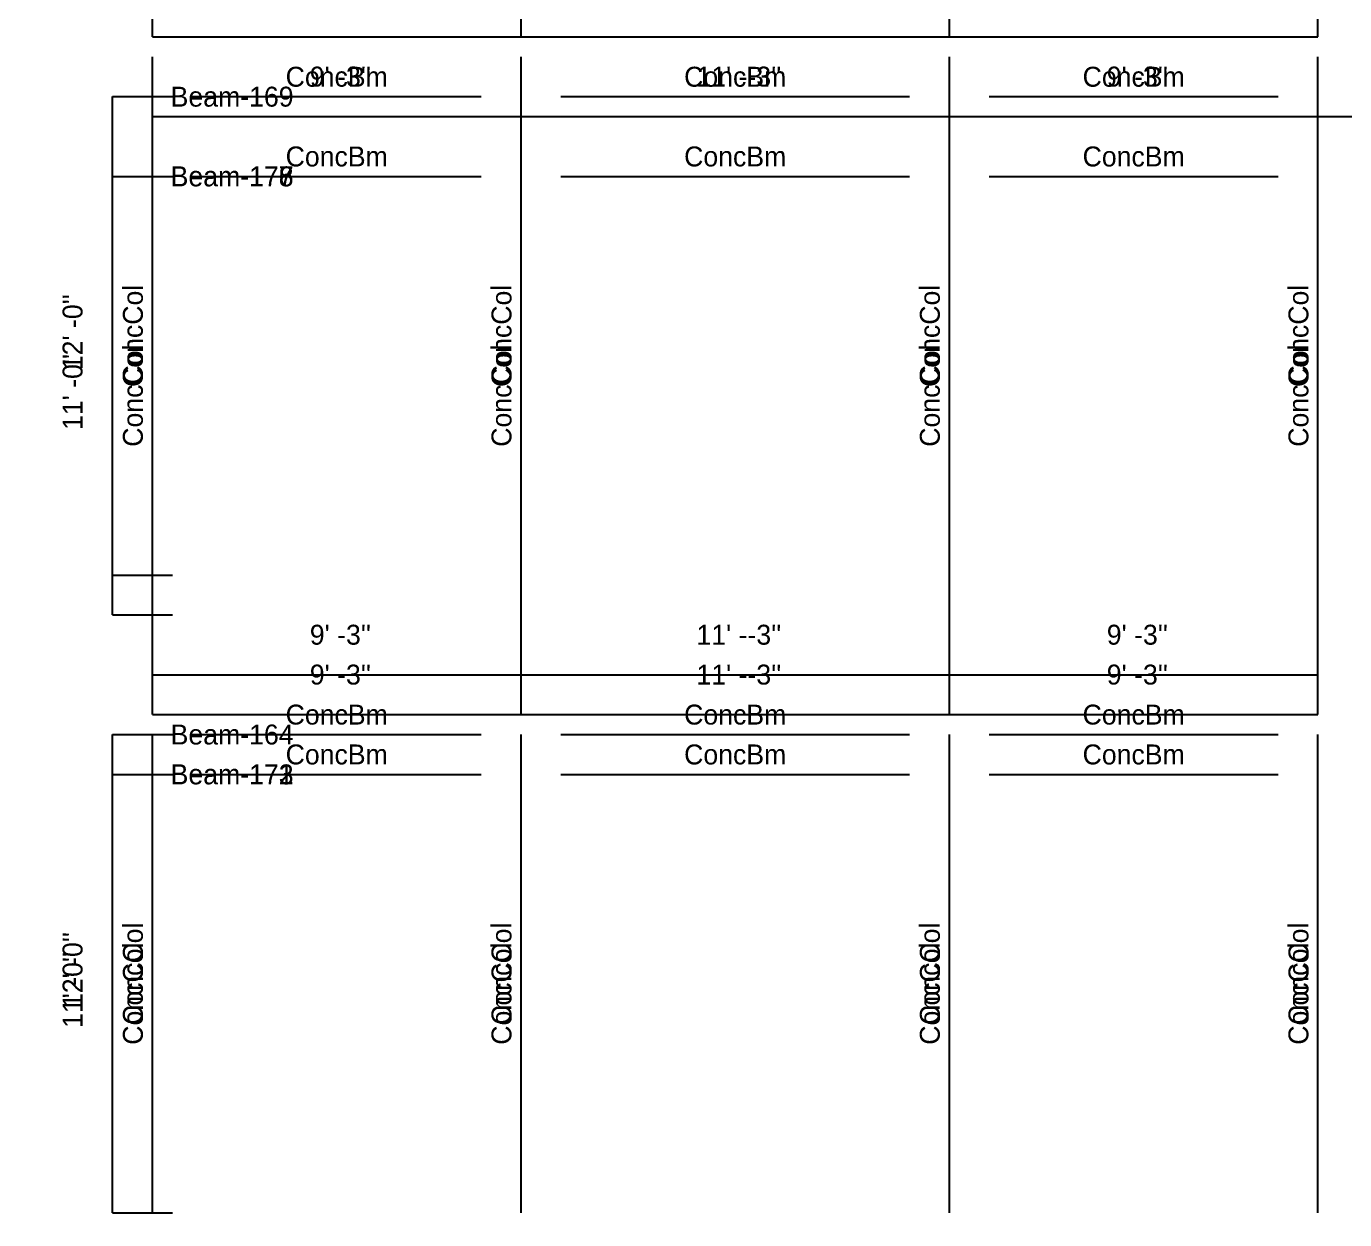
# Model space of a CAD drawing. Extents: x -38 to 2998, y -195 to 11529.
# Drawn here: x -38 to 359, y 5806 to 6165.2 of the extents above; entities that cross this region are included whole.
import ezdxf
from ezdxf.enums import TextEntityAlignment as Align

# ---------------------------------------------------------------- set-up
doc = ezdxf.new("R2010")
doc.units = 0
doc.header["$MEASUREMENT"] = 0
doc.layers.get('0').update_dxf_attribs({"linetype": 'CONTINUOUS'})
for name, color, linetype in [('CENTERLINES', 7, 'CONTINUOUS'), ('DIMENSIONS', 4, 'CONTINUOUS'), ('TEXT', 5, 'CONTINUOUS')]:
    doc.layers.add(name, color=color, linetype=linetype)
doc.dimstyles.get("Standard").update_dxf_attribs({"dimtxt": 0.18, "dimasz": 0.18, "dimexe": 0.18, "dimexo": 0.0625, "dimgap": 0.09, "dimtad": 0, "dimtih": 1, "dimtoh": 1, "dimdec": 4, "dimzin": 0, "dimtxsty": 'STANDARD', "dimcen": 0.09, "dimazin": 3, "dimtfac": 1, "dimtdec": 4, "dimtofl": 0, "dimtmove": 0, "dimatfit": 3, "dimtolj": 1, "dimtzin": 0})

# ---------------------------------------------------------------- blocks, each defined once
blk = doc.blocks.new('*D3673')
at = {"color": 1, "linetype": 'BYBLOCK'}
for points in [[(-8.29, 5948.29), (-7.23, 5947.23), (-16.77, 5956.77), (-15.71, 5955.71)], [(-8.29, 5804.29), (-7.23, 5803.23), (-16.77, 5812.77), (-15.71, 5811.71)]]:
    blk.add_solid(points, dxfattribs=at)
at = {"layer": 'DIMENSIONS', "color": 9, "linetype": 'BYBLOCK'}
for p, q in [((-12, 5952), (6, 5952)), ((-12, 5808), (6, 5808))]:
    blk.add_line(p, q, dxfattribs=at)
at = {"layer": 'DIMENSIONS', "color": 0, "linetype": 'BYBLOCK'}
blk.add_line((-12, 5808), (-12, 5952), dxfattribs=at)
at = {"layer": 'DIMENSIONS', "color": 0, "linetype": 'BYBLOCK', "insert": (-24, 5880), "char_height": 6, "attachment_point": 5, "rotation": 90}
blk.add_mtext("\\A1; 12' -0''", dxfattribs=at)
blk = doc.blocks.new('*D3674')
at = {"color": 1, "linetype": 'BYBLOCK'}
for points in [[(4.77, 5974.77), (3.71, 5973.71), (-3.71, 5966.29), (-4.77, 5965.23)], [(115.77, 5974.77), (114.71, 5973.71), (107.29, 5966.29), (106.23, 5965.23)]]:
    blk.add_solid(points, dxfattribs=at)
at = {"layer": 'DIMENSIONS', "color": 9, "linetype": 'BYBLOCK'}
for p, q in [((0, 5970), (0, 5988)), ((111, 5970), (111, 5988))]:
    blk.add_line(p, q, dxfattribs=at)
at = {"layer": 'DIMENSIONS', "color": 0, "linetype": 'BYBLOCK'}
blk.add_line((0, 5970), (111, 5970), dxfattribs=at)
at = {"layer": 'DIMENSIONS', "color": 0, "linetype": 'BYBLOCK', "insert": (55.5, 5982), "char_height": 6, "attachment_point": 5}
blk.add_mtext("\\A1; 9' -3''", dxfattribs=at)
blk = doc.blocks.new('*D3675')
at = {"color": 1, "linetype": 'BYBLOCK'}
for points in [[(115.77, 5974.77), (114.71, 5973.71), (107.29, 5966.29), (106.23, 5965.23)], [(244.77, 5974.77), (243.71, 5973.71), (236.29, 5966.29), (235.23, 5965.23)]]:
    blk.add_solid(points, dxfattribs=at)
at = {"layer": 'DIMENSIONS', "color": 9, "linetype": 'BYBLOCK'}
for p, q in [((111, 5970), (111, 5988)), ((240, 5970), (240, 5988))]:
    blk.add_line(p, q, dxfattribs=at)
at = {"layer": 'DIMENSIONS', "color": 0, "linetype": 'BYBLOCK'}
blk.add_line((111, 5970), (240, 5970), dxfattribs=at)
at = {"layer": 'DIMENSIONS', "color": 0, "linetype": 'BYBLOCK', "insert": (175.5, 5982), "char_height": 6, "attachment_point": 5}
blk.add_mtext("\\A1; 11' --3''", dxfattribs=at)
blk = doc.blocks.new('*D3676')
at = {"color": 1, "linetype": 'BYBLOCK'}
for points in [[(244.77, 5974.77), (243.71, 5973.71), (236.29, 5966.29), (235.23, 5965.23)], [(355.77, 5974.77), (354.71, 5973.71), (347.29, 5966.29), (346.23, 5965.23)]]:
    blk.add_solid(points, dxfattribs=at)
at = {"layer": 'DIMENSIONS', "color": 9, "linetype": 'BYBLOCK'}
for p, q in [((240, 5970), (240, 5988)), ((351, 5970), (351, 5988))]:
    blk.add_line(p, q, dxfattribs=at)
at = {"layer": 'DIMENSIONS', "color": 0, "linetype": 'BYBLOCK'}
blk.add_line((240, 5970), (351, 5970), dxfattribs=at)
at = {"layer": 'DIMENSIONS', "color": 0, "linetype": 'BYBLOCK', "insert": (295.5, 5982), "char_height": 6, "attachment_point": 5}
blk.add_mtext("\\A1; 9' -3''", dxfattribs=at)
blk = doc.blocks.new('*D3677')
at = {"color": 1, "linetype": 'BYBLOCK'}
for points in [[(-8.29, 6140.29), (-7.23, 6139.23), (-16.77, 6148.77), (-15.71, 6147.71)], [(-8.29, 5996.29), (-7.23, 5995.23), (-16.77, 6004.77), (-15.71, 6003.71)]]:
    blk.add_solid(points, dxfattribs=at)
at = {"layer": 'DIMENSIONS', "color": 9, "linetype": 'BYBLOCK'}
for p, q in [((-12, 6144), (6, 6144)), ((-12, 6000), (6, 6000))]:
    blk.add_line(p, q, dxfattribs=at)
at = {"layer": 'DIMENSIONS', "color": 0, "linetype": 'BYBLOCK'}
blk.add_line((-12, 6000), (-12, 6144), dxfattribs=at)
at = {"layer": 'DIMENSIONS', "color": 0, "linetype": 'BYBLOCK', "insert": (-24, 6072), "char_height": 6, "attachment_point": 5, "rotation": 90}
blk.add_mtext("\\A1; 12' -0''", dxfattribs=at)
blk = doc.blocks.new('*D3678')
at = {"color": 1, "linetype": 'BYBLOCK'}
for points in [[(4.77, 6166.77), (3.71, 6165.71), (-3.71, 6158.29), (-4.77, 6157.23)], [(115.77, 6166.77), (114.71, 6165.71), (107.29, 6158.29), (106.23, 6157.23)]]:
    blk.add_solid(points, dxfattribs=at)
at = {"layer": 'DIMENSIONS', "color": 9, "linetype": 'BYBLOCK'}
for p, q in [((0, 6162), (0, 6180)), ((111, 6162), (111, 6180))]:
    blk.add_line(p, q, dxfattribs=at)
at = {"layer": 'DIMENSIONS', "color": 0, "linetype": 'BYBLOCK'}
blk.add_line((0, 6162), (111, 6162), dxfattribs=at)
at = {"layer": 'DIMENSIONS', "color": 0, "linetype": 'BYBLOCK', "insert": (55.5, 6174), "char_height": 6, "attachment_point": 5}
blk.add_mtext("\\A1; 9' -3''", dxfattribs=at)
blk = doc.blocks.new('*D3679')
at = {"color": 1, "linetype": 'BYBLOCK'}
for points in [[(115.77, 6166.77), (114.71, 6165.71), (107.29, 6158.29), (106.23, 6157.23)], [(244.77, 6166.77), (243.71, 6165.71), (236.29, 6158.29), (235.23, 6157.23)]]:
    blk.add_solid(points, dxfattribs=at)
at = {"layer": 'DIMENSIONS', "color": 9, "linetype": 'BYBLOCK'}
for p, q in [((111, 6162), (111, 6180)), ((240, 6162), (240, 6180))]:
    blk.add_line(p, q, dxfattribs=at)
at = {"layer": 'DIMENSIONS', "color": 0, "linetype": 'BYBLOCK'}
blk.add_line((111, 6162), (240, 6162), dxfattribs=at)
at = {"layer": 'DIMENSIONS', "color": 0, "linetype": 'BYBLOCK', "insert": (175.5, 6174), "char_height": 6, "attachment_point": 5}
blk.add_mtext("\\A1; 11' --3''", dxfattribs=at)
blk = doc.blocks.new('*D3680')
at = {"color": 1, "linetype": 'BYBLOCK'}
for points in [[(244.77, 6166.77), (243.71, 6165.71), (236.29, 6158.29), (235.23, 6157.23)], [(355.77, 6166.77), (354.71, 6165.71), (347.29, 6158.29), (346.23, 6157.23)]]:
    blk.add_solid(points, dxfattribs=at)
at = {"layer": 'DIMENSIONS', "color": 9, "linetype": 'BYBLOCK'}
for p, q in [((240, 6162), (240, 6180)), ((351, 6162), (351, 6180))]:
    blk.add_line(p, q, dxfattribs=at)
at = {"layer": 'DIMENSIONS', "color": 0, "linetype": 'BYBLOCK'}
blk.add_line((240, 6162), (351, 6162), dxfattribs=at)
at = {"layer": 'DIMENSIONS', "color": 0, "linetype": 'BYBLOCK', "insert": (295.5, 6174), "char_height": 6, "attachment_point": 5}
blk.add_mtext("\\A1; 9' -3''", dxfattribs=at)
blk = doc.blocks.new('*D4151')
at = {"color": 1, "linetype": 'BYBLOCK'}
for points in [[(-8.29, 5936.29), (-7.23, 5935.23), (-16.77, 5944.77), (-15.71, 5943.71)], [(-8.29, 5804.29), (-7.23, 5803.23), (-16.77, 5812.77), (-15.71, 5811.71)]]:
    blk.add_solid(points, dxfattribs=at)
at = {"layer": 'DIMENSIONS', "color": 9, "linetype": 'BYBLOCK'}
for p, q in [((-12, 5940), (6, 5940)), ((-12, 5808), (6, 5808))]:
    blk.add_line(p, q, dxfattribs=at)
at = {"layer": 'DIMENSIONS', "color": 0, "linetype": 'BYBLOCK'}
blk.add_line((-12, 5808), (-12, 5940), dxfattribs=at)
at = {"layer": 'DIMENSIONS', "color": 0, "linetype": 'BYBLOCK', "insert": (-24, 5874), "char_height": 6, "attachment_point": 5, "rotation": 90}
blk.add_mtext("\\A1; 11' -0''", dxfattribs=at)
blk = doc.blocks.new('*D4152')
at = {"color": 1, "linetype": 'BYBLOCK'}
for points in [[(4.77, 5962.77), (3.71, 5961.71), (-3.71, 5954.29), (-4.77, 5953.23)], [(115.77, 5962.77), (114.71, 5961.71), (107.29, 5954.29), (106.23, 5953.23)]]:
    blk.add_solid(points, dxfattribs=at)
at = {"layer": 'DIMENSIONS', "color": 9, "linetype": 'BYBLOCK'}
for p, q in [((0, 5958), (0, 5976)), ((111, 5958), (111, 5976))]:
    blk.add_line(p, q, dxfattribs=at)
at = {"layer": 'DIMENSIONS', "color": 0, "linetype": 'BYBLOCK'}
blk.add_line((0, 5958), (111, 5958), dxfattribs=at)
at = {"layer": 'DIMENSIONS', "color": 0, "linetype": 'BYBLOCK', "insert": (55.5, 5970), "char_height": 6, "attachment_point": 5}
blk.add_mtext("\\A1; 9' -3''", dxfattribs=at)
blk = doc.blocks.new('*D4153')
at = {"color": 1, "linetype": 'BYBLOCK'}
for points in [[(115.77, 5962.77), (114.71, 5961.71), (107.29, 5954.29), (106.23, 5953.23)], [(244.77, 5962.77), (243.71, 5961.71), (236.29, 5954.29), (235.23, 5953.23)]]:
    blk.add_solid(points, dxfattribs=at)
at = {"layer": 'DIMENSIONS', "color": 9, "linetype": 'BYBLOCK'}
for p, q in [((111, 5958), (111, 5976)), ((240, 5958), (240, 5976))]:
    blk.add_line(p, q, dxfattribs=at)
at = {"layer": 'DIMENSIONS', "color": 0, "linetype": 'BYBLOCK'}
blk.add_line((111, 5958), (240, 5958), dxfattribs=at)
at = {"layer": 'DIMENSIONS', "color": 0, "linetype": 'BYBLOCK', "insert": (175.5, 5970), "char_height": 6, "attachment_point": 5}
blk.add_mtext("\\A1; 11' --3''", dxfattribs=at)
blk = doc.blocks.new('*D4154')
at = {"color": 1, "linetype": 'BYBLOCK'}
for points in [[(244.77, 5962.77), (243.71, 5961.71), (236.29, 5954.29), (235.23, 5953.23)], [(355.77, 5962.77), (354.71, 5961.71), (347.29, 5954.29), (346.23, 5953.23)]]:
    blk.add_solid(points, dxfattribs=at)
at = {"layer": 'DIMENSIONS', "color": 9, "linetype": 'BYBLOCK'}
for p, q in [((240, 5958), (240, 5976)), ((351, 5958), (351, 5976))]:
    blk.add_line(p, q, dxfattribs=at)
at = {"layer": 'DIMENSIONS', "color": 0, "linetype": 'BYBLOCK'}
blk.add_line((240, 5958), (351, 5958), dxfattribs=at)
at = {"layer": 'DIMENSIONS', "color": 0, "linetype": 'BYBLOCK', "insert": (295.5, 5970), "char_height": 6, "attachment_point": 5}
blk.add_mtext("\\A1; 9' -3''", dxfattribs=at)
blk = doc.blocks.new('*D4155')
at = {"color": 1, "linetype": 'BYBLOCK'}
for points in [[(-8.29, 6116.29), (-7.23, 6115.23), (-16.77, 6124.77), (-15.71, 6123.71)], [(-8.29, 5984.29), (-7.23, 5983.23), (-16.77, 5992.77), (-15.71, 5991.71)]]:
    blk.add_solid(points, dxfattribs=at)
at = {"layer": 'DIMENSIONS', "color": 9, "linetype": 'BYBLOCK'}
for p, q in [((-12, 6120), (6, 6120)), ((-12, 5988), (6, 5988))]:
    blk.add_line(p, q, dxfattribs=at)
at = {"layer": 'DIMENSIONS', "color": 0, "linetype": 'BYBLOCK'}
blk.add_line((-12, 5988), (-12, 6120), dxfattribs=at)
at = {"layer": 'DIMENSIONS', "color": 0, "linetype": 'BYBLOCK', "insert": (-24, 6054), "char_height": 6, "attachment_point": 5, "rotation": 90}
blk.add_mtext("\\A1; 11' -0''", dxfattribs=at)
blk = doc.blocks.new('*D4156')
at = {"color": 1, "linetype": 'BYBLOCK'}
for points in [[(4.77, 6142.77), (3.71, 6141.71), (-3.71, 6134.29), (-4.77, 6133.23)], [(115.77, 6142.77), (114.71, 6141.71), (107.29, 6134.29), (106.23, 6133.23)]]:
    blk.add_solid(points, dxfattribs=at)
at = {"layer": 'DIMENSIONS', "color": 9, "linetype": 'BYBLOCK'}
for p, q in [((0, 6138), (0, 6156)), ((111, 6138), (111, 6156))]:
    blk.add_line(p, q, dxfattribs=at)
at = {"layer": 'DIMENSIONS', "color": 0, "linetype": 'BYBLOCK'}
blk.add_line((0, 6138), (111, 6138), dxfattribs=at)
at = {"layer": 'DIMENSIONS', "color": 0, "linetype": 'BYBLOCK', "insert": (55.5, 6150), "char_height": 6, "attachment_point": 5}
blk.add_mtext("\\A1; 9' -3''", dxfattribs=at)
blk = doc.blocks.new('*D4157')
at = {"color": 1, "linetype": 'BYBLOCK'}
for points in [[(115.77, 6142.77), (114.71, 6141.71), (107.29, 6134.29), (106.23, 6133.23)], [(244.77, 6142.77), (243.71, 6141.71), (236.29, 6134.29), (235.23, 6133.23)]]:
    blk.add_solid(points, dxfattribs=at)
at = {"layer": 'DIMENSIONS', "color": 9, "linetype": 'BYBLOCK'}
for p, q in [((111, 6138), (111, 6156)), ((240, 6138), (240, 6156))]:
    blk.add_line(p, q, dxfattribs=at)
at = {"layer": 'DIMENSIONS', "color": 0, "linetype": 'BYBLOCK'}
blk.add_line((111, 6138), (240, 6138), dxfattribs=at)
at = {"layer": 'DIMENSIONS', "color": 0, "linetype": 'BYBLOCK', "insert": (175.5, 6150), "char_height": 6, "attachment_point": 5}
blk.add_mtext("\\A1; 11' --3''", dxfattribs=at)
blk = doc.blocks.new('*D4158')
at = {"color": 1, "linetype": 'BYBLOCK'}
for points in [[(244.77, 6142.77), (243.71, 6141.71), (236.29, 6134.29), (235.23, 6133.23)], [(355.77, 6142.77), (354.71, 6141.71), (347.29, 6134.29), (346.23, 6133.23)]]:
    blk.add_solid(points, dxfattribs=at)
at = {"layer": 'DIMENSIONS', "color": 9, "linetype": 'BYBLOCK'}
for p, q in [((240, 6138), (240, 6156)), ((351, 6138), (351, 6156))]:
    blk.add_line(p, q, dxfattribs=at)
at = {"layer": 'DIMENSIONS', "color": 0, "linetype": 'BYBLOCK'}
blk.add_line((240, 6138), (351, 6138), dxfattribs=at)
at = {"layer": 'DIMENSIONS', "color": 0, "linetype": 'BYBLOCK', "insert": (295.5, 6150), "char_height": 6, "attachment_point": 5}
blk.add_mtext("\\A1; 9' -3''", dxfattribs=at)
blk = doc.blocks.new('*D4159')
at = {"color": 1, "linetype": 'BYBLOCK'}
for points in [[(355.77, 6142.77), (354.71, 6141.71), (347.29, 6134.29), (346.23, 6133.23)], [(577.77, 6142.77), (576.71, 6141.71), (569.29, 6134.29), (568.23, 6133.23)]]:
    blk.add_solid(points, dxfattribs=at)
at = {"layer": 'DIMENSIONS', "color": 9, "linetype": 'BYBLOCK'}
for p, q in [((351, 6138), (351, 6156)), ((573, 6138), (573, 6156))]:
    blk.add_line(p, q, dxfattribs=at)
at = {"layer": 'DIMENSIONS', "color": 0, "linetype": 'BYBLOCK'}
blk.add_line((351, 6138), (573, 6138), dxfattribs=at)
at = {"layer": 'DIMENSIONS', "color": 0, "linetype": 'BYBLOCK', "insert": (462, 6150), "char_height": 6, "attachment_point": 5}
blk.add_mtext("\\A1; 18' -6''", dxfattribs=at)
blk = doc.blocks.new('*D4171')
at = {"color": 1, "linetype": 'BYBLOCK'}
for points in [[(-8.29, 6296.29), (-7.23, 6295.23), (-16.77, 6304.77), (-15.71, 6303.71)], [(-8.29, 6164.29), (-7.23, 6163.23), (-16.77, 6172.77), (-15.71, 6171.71)]]:
    blk.add_solid(points, dxfattribs=at)
at = {"layer": 'DIMENSIONS', "color": 9, "linetype": 'BYBLOCK'}
for p, q in [((-12, 6300), (6, 6300)), ((-12, 6168), (6, 6168))]:
    blk.add_line(p, q, dxfattribs=at)
at = {"layer": 'DIMENSIONS', "color": 0, "linetype": 'BYBLOCK'}
blk.add_line((-12, 6168), (-12, 6300), dxfattribs=at)
at = {"layer": 'DIMENSIONS', "color": 0, "linetype": 'BYBLOCK', "insert": (-24, 6234), "char_height": 6, "attachment_point": 5, "rotation": 90}
blk.add_mtext("\\A1; 11' -0''", dxfattribs=at)
blk = doc.blocks.new('*D4621')
at = {"color": 1, "linetype": 'BYBLOCK'}
for points in [[(-8.29, 5936.29), (-7.23, 5935.23), (-16.77, 5944.77), (-15.71, 5943.71)], [(-8.29, 5804.29), (-7.23, 5803.23), (-16.77, 5812.77), (-15.71, 5811.71)]]:
    blk.add_solid(points, dxfattribs=at)
at = {"layer": 'DIMENSIONS', "color": 9, "linetype": 'BYBLOCK'}
for p, q in [((-12, 5940), (6, 5940)), ((-12, 5808), (6, 5808))]:
    blk.add_line(p, q, dxfattribs=at)
at = {"layer": 'DIMENSIONS', "color": 0, "linetype": 'BYBLOCK'}
blk.add_line((-12, 5808), (-12, 5940), dxfattribs=at)
at = {"layer": 'DIMENSIONS', "color": 0, "linetype": 'BYBLOCK', "insert": (-24, 5874), "char_height": 6, "attachment_point": 5, "rotation": 90}
blk.add_mtext("\\A1; 11' -0''", dxfattribs=at)
blk = doc.blocks.new('*D4622')
at = {"color": 1, "linetype": 'BYBLOCK'}
for points in [[(4.77, 5962.77), (3.71, 5961.71), (-3.71, 5954.29), (-4.77, 5953.23)], [(115.77, 5962.77), (114.71, 5961.71), (107.29, 5954.29), (106.23, 5953.23)]]:
    blk.add_solid(points, dxfattribs=at)
at = {"layer": 'DIMENSIONS', "color": 9, "linetype": 'BYBLOCK'}
for p, q in [((0, 5958), (0, 5976)), ((111, 5958), (111, 5976))]:
    blk.add_line(p, q, dxfattribs=at)
at = {"layer": 'DIMENSIONS', "color": 0, "linetype": 'BYBLOCK'}
blk.add_line((0, 5958), (111, 5958), dxfattribs=at)
at = {"layer": 'DIMENSIONS', "color": 0, "linetype": 'BYBLOCK', "insert": (55.5, 5970), "char_height": 6, "attachment_point": 5}
blk.add_mtext("\\A1; 9' -3''", dxfattribs=at)
blk = doc.blocks.new('*D4623')
at = {"color": 1, "linetype": 'BYBLOCK'}
for points in [[(115.77, 5962.77), (114.71, 5961.71), (107.29, 5954.29), (106.23, 5953.23)], [(244.77, 5962.77), (243.71, 5961.71), (236.29, 5954.29), (235.23, 5953.23)]]:
    blk.add_solid(points, dxfattribs=at)
at = {"layer": 'DIMENSIONS', "color": 9, "linetype": 'BYBLOCK'}
for p, q in [((111, 5958), (111, 5976)), ((240, 5958), (240, 5976))]:
    blk.add_line(p, q, dxfattribs=at)
at = {"layer": 'DIMENSIONS', "color": 0, "linetype": 'BYBLOCK'}
blk.add_line((111, 5958), (240, 5958), dxfattribs=at)
at = {"layer": 'DIMENSIONS', "color": 0, "linetype": 'BYBLOCK', "insert": (175.5, 5970), "char_height": 6, "attachment_point": 5}
blk.add_mtext("\\A1; 11' --3''", dxfattribs=at)
blk = doc.blocks.new('*D4624')
at = {"color": 1, "linetype": 'BYBLOCK'}
for points in [[(244.77, 5962.77), (243.71, 5961.71), (236.29, 5954.29), (235.23, 5953.23)], [(355.77, 5962.77), (354.71, 5961.71), (347.29, 5954.29), (346.23, 5953.23)]]:
    blk.add_solid(points, dxfattribs=at)
at = {"layer": 'DIMENSIONS', "color": 9, "linetype": 'BYBLOCK'}
for p, q in [((240, 5958), (240, 5976)), ((351, 5958), (351, 5976))]:
    blk.add_line(p, q, dxfattribs=at)
at = {"layer": 'DIMENSIONS', "color": 0, "linetype": 'BYBLOCK'}
blk.add_line((240, 5958), (351, 5958), dxfattribs=at)
at = {"layer": 'DIMENSIONS', "color": 0, "linetype": 'BYBLOCK', "insert": (295.5, 5970), "char_height": 6, "attachment_point": 5}
blk.add_mtext("\\A1; 9' -3''", dxfattribs=at)
blk = doc.blocks.new('*D4625')
at = {"color": 1, "linetype": 'BYBLOCK'}
for points in [[(-8.29, 6116.29), (-7.23, 6115.23), (-16.77, 6124.77), (-15.71, 6123.71)], [(-8.29, 5984.29), (-7.23, 5983.23), (-16.77, 5992.77), (-15.71, 5991.71)]]:
    blk.add_solid(points, dxfattribs=at)
at = {"layer": 'DIMENSIONS', "color": 9, "linetype": 'BYBLOCK'}
for p, q in [((-12, 6120), (6, 6120)), ((-12, 5988), (6, 5988))]:
    blk.add_line(p, q, dxfattribs=at)
at = {"layer": 'DIMENSIONS', "color": 0, "linetype": 'BYBLOCK'}
blk.add_line((-12, 5988), (-12, 6120), dxfattribs=at)
at = {"layer": 'DIMENSIONS', "color": 0, "linetype": 'BYBLOCK', "insert": (-24, 6054), "char_height": 6, "attachment_point": 5, "rotation": 90}
blk.add_mtext("\\A1; 11' -0''", dxfattribs=at)
blk = doc.blocks.new('*D4626')
at = {"color": 1, "linetype": 'BYBLOCK'}
for points in [[(4.77, 6142.77), (3.71, 6141.71), (-3.71, 6134.29), (-4.77, 6133.23)], [(115.77, 6142.77), (114.71, 6141.71), (107.29, 6134.29), (106.23, 6133.23)]]:
    blk.add_solid(points, dxfattribs=at)
at = {"layer": 'DIMENSIONS', "color": 9, "linetype": 'BYBLOCK'}
for p, q in [((0, 6138), (0, 6156)), ((111, 6138), (111, 6156))]:
    blk.add_line(p, q, dxfattribs=at)
at = {"layer": 'DIMENSIONS', "color": 0, "linetype": 'BYBLOCK'}
blk.add_line((0, 6138), (111, 6138), dxfattribs=at)
at = {"layer": 'DIMENSIONS', "color": 0, "linetype": 'BYBLOCK', "insert": (55.5, 6150), "char_height": 6, "attachment_point": 5}
blk.add_mtext("\\A1; 9' -3''", dxfattribs=at)
blk = doc.blocks.new('*D4627')
at = {"color": 1, "linetype": 'BYBLOCK'}
for points in [[(115.77, 6142.77), (114.71, 6141.71), (107.29, 6134.29), (106.23, 6133.23)], [(244.77, 6142.77), (243.71, 6141.71), (236.29, 6134.29), (235.23, 6133.23)]]:
    blk.add_solid(points, dxfattribs=at)
at = {"layer": 'DIMENSIONS', "color": 9, "linetype": 'BYBLOCK'}
for p, q in [((111, 6138), (111, 6156)), ((240, 6138), (240, 6156))]:
    blk.add_line(p, q, dxfattribs=at)
at = {"layer": 'DIMENSIONS', "color": 0, "linetype": 'BYBLOCK'}
blk.add_line((111, 6138), (240, 6138), dxfattribs=at)
at = {"layer": 'DIMENSIONS', "color": 0, "linetype": 'BYBLOCK', "insert": (175.5, 6150), "char_height": 6, "attachment_point": 5}
blk.add_mtext("\\A1; 11' --3''", dxfattribs=at)
blk = doc.blocks.new('*D4628')
at = {"color": 1, "linetype": 'BYBLOCK'}
for points in [[(244.77, 6142.77), (243.71, 6141.71), (236.29, 6134.29), (235.23, 6133.23)], [(355.77, 6142.77), (354.71, 6141.71), (347.29, 6134.29), (346.23, 6133.23)]]:
    blk.add_solid(points, dxfattribs=at)
at = {"layer": 'DIMENSIONS', "color": 9, "linetype": 'BYBLOCK'}
for p, q in [((240, 6138), (240, 6156)), ((351, 6138), (351, 6156))]:
    blk.add_line(p, q, dxfattribs=at)
at = {"layer": 'DIMENSIONS', "color": 0, "linetype": 'BYBLOCK'}
blk.add_line((240, 6138), (351, 6138), dxfattribs=at)
at = {"layer": 'DIMENSIONS', "color": 0, "linetype": 'BYBLOCK', "insert": (295.5, 6150), "char_height": 6, "attachment_point": 5}
blk.add_mtext("\\A1; 9' -3''", dxfattribs=at)
blk = doc.blocks.new('*D4629')
at = {"color": 1, "linetype": 'BYBLOCK'}
for points in [[(355.77, 6142.77), (354.71, 6141.71), (347.29, 6134.29), (346.23, 6133.23)], [(577.77, 6142.77), (576.71, 6141.71), (569.29, 6134.29), (568.23, 6133.23)]]:
    blk.add_solid(points, dxfattribs=at)
at = {"layer": 'DIMENSIONS', "color": 9, "linetype": 'BYBLOCK'}
for p, q in [((351, 6138), (351, 6156)), ((573, 6138), (573, 6156))]:
    blk.add_line(p, q, dxfattribs=at)
at = {"layer": 'DIMENSIONS', "color": 0, "linetype": 'BYBLOCK'}
blk.add_line((351, 6138), (573, 6138), dxfattribs=at)
at = {"layer": 'DIMENSIONS', "color": 0, "linetype": 'BYBLOCK', "insert": (462, 6150), "char_height": 6, "attachment_point": 5}
blk.add_mtext("\\A1; 18' -6''", dxfattribs=at)
blk = doc.blocks.new('*D4641')
at = {"color": 1, "linetype": 'BYBLOCK'}
for points in [[(-8.29, 6296.29), (-7.23, 6295.23), (-16.77, 6304.77), (-15.71, 6303.71)], [(-8.29, 6164.29), (-7.23, 6163.23), (-16.77, 6172.77), (-15.71, 6171.71)]]:
    blk.add_solid(points, dxfattribs=at)
at = {"layer": 'DIMENSIONS', "color": 9, "linetype": 'BYBLOCK'}
for p, q in [((-12, 6300), (6, 6300)), ((-12, 6168), (6, 6168))]:
    blk.add_line(p, q, dxfattribs=at)
at = {"layer": 'DIMENSIONS', "color": 0, "linetype": 'BYBLOCK'}
blk.add_line((-12, 6168), (-12, 6300), dxfattribs=at)
at = {"layer": 'DIMENSIONS', "color": 0, "linetype": 'BYBLOCK', "insert": (-24, 6234), "char_height": 6, "attachment_point": 5, "rotation": 90}
blk.add_mtext("\\A1; 11' -0''", dxfattribs=at)
blk = doc.blocks.new('*D5091')
at = {"color": 1, "linetype": 'BYBLOCK'}
for points in [[(-8.29, 5936.29), (-7.23, 5935.23), (-16.77, 5944.77), (-15.71, 5943.71)], [(-8.29, 5804.29), (-7.23, 5803.23), (-16.77, 5812.77), (-15.71, 5811.71)]]:
    blk.add_solid(points, dxfattribs=at)
at = {"layer": 'DIMENSIONS', "color": 9, "linetype": 'BYBLOCK'}
for p, q in [((-12, 5940), (6, 5940)), ((-12, 5808), (6, 5808))]:
    blk.add_line(p, q, dxfattribs=at)
at = {"layer": 'DIMENSIONS', "color": 0, "linetype": 'BYBLOCK'}
blk.add_line((-12, 5808), (-12, 5940), dxfattribs=at)
at = {"layer": 'DIMENSIONS', "color": 0, "linetype": 'BYBLOCK', "insert": (-24, 5874), "char_height": 6, "attachment_point": 5, "rotation": 90}
blk.add_mtext("\\A1; 11' -0''", dxfattribs=at)
blk = doc.blocks.new('*D5092')
at = {"color": 1, "linetype": 'BYBLOCK'}
for points in [[(4.77, 5962.77), (3.71, 5961.71), (-3.71, 5954.29), (-4.77, 5953.23)], [(115.77, 5962.77), (114.71, 5961.71), (107.29, 5954.29), (106.23, 5953.23)]]:
    blk.add_solid(points, dxfattribs=at)
at = {"layer": 'DIMENSIONS', "color": 9, "linetype": 'BYBLOCK'}
for p, q in [((0, 5958), (0, 5976)), ((111, 5958), (111, 5976))]:
    blk.add_line(p, q, dxfattribs=at)
at = {"layer": 'DIMENSIONS', "color": 0, "linetype": 'BYBLOCK'}
blk.add_line((0, 5958), (111, 5958), dxfattribs=at)
at = {"layer": 'DIMENSIONS', "color": 0, "linetype": 'BYBLOCK', "insert": (55.5, 5970), "char_height": 6, "attachment_point": 5}
blk.add_mtext("\\A1; 9' -3''", dxfattribs=at)
blk = doc.blocks.new('*D5093')
at = {"color": 1, "linetype": 'BYBLOCK'}
for points in [[(115.77, 5962.77), (114.71, 5961.71), (107.29, 5954.29), (106.23, 5953.23)], [(244.77, 5962.77), (243.71, 5961.71), (236.29, 5954.29), (235.23, 5953.23)]]:
    blk.add_solid(points, dxfattribs=at)
at = {"layer": 'DIMENSIONS', "color": 9, "linetype": 'BYBLOCK'}
for p, q in [((111, 5958), (111, 5976)), ((240, 5958), (240, 5976))]:
    blk.add_line(p, q, dxfattribs=at)
at = {"layer": 'DIMENSIONS', "color": 0, "linetype": 'BYBLOCK'}
blk.add_line((111, 5958), (240, 5958), dxfattribs=at)
at = {"layer": 'DIMENSIONS', "color": 0, "linetype": 'BYBLOCK', "insert": (175.5, 5970), "char_height": 6, "attachment_point": 5}
blk.add_mtext("\\A1; 11' --3''", dxfattribs=at)
blk = doc.blocks.new('*D5094')
at = {"color": 1, "linetype": 'BYBLOCK'}
for points in [[(244.77, 5962.77), (243.71, 5961.71), (236.29, 5954.29), (235.23, 5953.23)], [(355.77, 5962.77), (354.71, 5961.71), (347.29, 5954.29), (346.23, 5953.23)]]:
    blk.add_solid(points, dxfattribs=at)
at = {"layer": 'DIMENSIONS', "color": 9, "linetype": 'BYBLOCK'}
for p, q in [((240, 5958), (240, 5976)), ((351, 5958), (351, 5976))]:
    blk.add_line(p, q, dxfattribs=at)
at = {"layer": 'DIMENSIONS', "color": 0, "linetype": 'BYBLOCK'}
blk.add_line((240, 5958), (351, 5958), dxfattribs=at)
at = {"layer": 'DIMENSIONS', "color": 0, "linetype": 'BYBLOCK', "insert": (295.5, 5970), "char_height": 6, "attachment_point": 5}
blk.add_mtext("\\A1; 9' -3''", dxfattribs=at)
blk = doc.blocks.new('*D5095')
at = {"color": 1, "linetype": 'BYBLOCK'}
for points in [[(-8.29, 6116.29), (-7.23, 6115.23), (-16.77, 6124.77), (-15.71, 6123.71)], [(-8.29, 5984.29), (-7.23, 5983.23), (-16.77, 5992.77), (-15.71, 5991.71)]]:
    blk.add_solid(points, dxfattribs=at)
at = {"layer": 'DIMENSIONS', "color": 9, "linetype": 'BYBLOCK'}
for p, q in [((-12, 6120), (6, 6120)), ((-12, 5988), (6, 5988))]:
    blk.add_line(p, q, dxfattribs=at)
at = {"layer": 'DIMENSIONS', "color": 0, "linetype": 'BYBLOCK'}
blk.add_line((-12, 5988), (-12, 6120), dxfattribs=at)
at = {"layer": 'DIMENSIONS', "color": 0, "linetype": 'BYBLOCK', "insert": (-24, 6054), "char_height": 6, "attachment_point": 5, "rotation": 90}
blk.add_mtext("\\A1; 11' -0''", dxfattribs=at)
blk = doc.blocks.new('*D5096')
at = {"color": 1, "linetype": 'BYBLOCK'}
for points in [[(4.77, 6142.77), (3.71, 6141.71), (-3.71, 6134.29), (-4.77, 6133.23)], [(115.77, 6142.77), (114.71, 6141.71), (107.29, 6134.29), (106.23, 6133.23)]]:
    blk.add_solid(points, dxfattribs=at)
at = {"layer": 'DIMENSIONS', "color": 9, "linetype": 'BYBLOCK'}
for p, q in [((0, 6138), (0, 6156)), ((111, 6138), (111, 6156))]:
    blk.add_line(p, q, dxfattribs=at)
at = {"layer": 'DIMENSIONS', "color": 0, "linetype": 'BYBLOCK'}
blk.add_line((0, 6138), (111, 6138), dxfattribs=at)
at = {"layer": 'DIMENSIONS', "color": 0, "linetype": 'BYBLOCK', "insert": (55.5, 6150), "char_height": 6, "attachment_point": 5}
blk.add_mtext("\\A1; 9' -3''", dxfattribs=at)
blk = doc.blocks.new('*D5097')
at = {"color": 1, "linetype": 'BYBLOCK'}
for points in [[(115.77, 6142.77), (114.71, 6141.71), (107.29, 6134.29), (106.23, 6133.23)], [(244.77, 6142.77), (243.71, 6141.71), (236.29, 6134.29), (235.23, 6133.23)]]:
    blk.add_solid(points, dxfattribs=at)
at = {"layer": 'DIMENSIONS', "color": 9, "linetype": 'BYBLOCK'}
for p, q in [((111, 6138), (111, 6156)), ((240, 6138), (240, 6156))]:
    blk.add_line(p, q, dxfattribs=at)
at = {"layer": 'DIMENSIONS', "color": 0, "linetype": 'BYBLOCK'}
blk.add_line((111, 6138), (240, 6138), dxfattribs=at)
at = {"layer": 'DIMENSIONS', "color": 0, "linetype": 'BYBLOCK', "insert": (175.5, 6150), "char_height": 6, "attachment_point": 5}
blk.add_mtext("\\A1; 11' --3''", dxfattribs=at)
blk = doc.blocks.new('*D5098')
at = {"color": 1, "linetype": 'BYBLOCK'}
for points in [[(244.77, 6142.77), (243.71, 6141.71), (236.29, 6134.29), (235.23, 6133.23)], [(355.77, 6142.77), (354.71, 6141.71), (347.29, 6134.29), (346.23, 6133.23)]]:
    blk.add_solid(points, dxfattribs=at)
at = {"layer": 'DIMENSIONS', "color": 9, "linetype": 'BYBLOCK'}
for p, q in [((240, 6138), (240, 6156)), ((351, 6138), (351, 6156))]:
    blk.add_line(p, q, dxfattribs=at)
at = {"layer": 'DIMENSIONS', "color": 0, "linetype": 'BYBLOCK'}
blk.add_line((240, 6138), (351, 6138), dxfattribs=at)
at = {"layer": 'DIMENSIONS', "color": 0, "linetype": 'BYBLOCK', "insert": (295.5, 6150), "char_height": 6, "attachment_point": 5}
blk.add_mtext("\\A1; 9' -3''", dxfattribs=at)
blk = doc.blocks.new('*D5099')
at = {"color": 1, "linetype": 'BYBLOCK'}
for points in [[(355.77, 6142.77), (354.71, 6141.71), (347.29, 6134.29), (346.23, 6133.23)], [(577.77, 6142.77), (576.71, 6141.71), (569.29, 6134.29), (568.23, 6133.23)]]:
    blk.add_solid(points, dxfattribs=at)
at = {"layer": 'DIMENSIONS', "color": 9, "linetype": 'BYBLOCK'}
for p, q in [((351, 6138), (351, 6156)), ((573, 6138), (573, 6156))]:
    blk.add_line(p, q, dxfattribs=at)
at = {"layer": 'DIMENSIONS', "color": 0, "linetype": 'BYBLOCK'}
blk.add_line((351, 6138), (573, 6138), dxfattribs=at)
at = {"layer": 'DIMENSIONS', "color": 0, "linetype": 'BYBLOCK', "insert": (462, 6150), "char_height": 6, "attachment_point": 5}
blk.add_mtext("\\A1; 18' -6''", dxfattribs=at)
blk = doc.blocks.new('*D5111')
at = {"color": 1, "linetype": 'BYBLOCK'}
for points in [[(-8.29, 6296.29), (-7.23, 6295.23), (-16.77, 6304.77), (-15.71, 6303.71)], [(-8.29, 6164.29), (-7.23, 6163.23), (-16.77, 6172.77), (-15.71, 6171.71)]]:
    blk.add_solid(points, dxfattribs=at)
at = {"layer": 'DIMENSIONS', "color": 9, "linetype": 'BYBLOCK'}
for p, q in [((-12, 6300), (6, 6300)), ((-12, 6168), (6, 6168))]:
    blk.add_line(p, q, dxfattribs=at)
at = {"layer": 'DIMENSIONS', "color": 0, "linetype": 'BYBLOCK'}
blk.add_line((-12, 6168), (-12, 6300), dxfattribs=at)
at = {"layer": 'DIMENSIONS', "color": 0, "linetype": 'BYBLOCK', "insert": (-24, 6234), "char_height": 6, "attachment_point": 5, "rotation": 90}
blk.add_mtext("\\A1; 11' -0''", dxfattribs=at)

msp = doc.modelspace()

# ---------------------------------------------------------------- linework, layer by layer
at = {"layer": 'CENTERLINES', "color": 0, "linetype": 'CONTINUOUS'}
for p, q in [((0, 6000), (0, 6144)), ((12, 6144), (99, 6144)), ((111, 6000), (111, 6144)), ((123, 6144), (228, 6144)), ((240, 6000), (240, 6144)), ((252, 6144), (339, 6144)), ((351, 6000), (351, 6144)), ((0, 5988), (0, 6120)), ((0, 5988), (0, 6120)), ((0, 5988), (0, 6120)), ((12, 6120), (99, 6120)), ((12, 6120), (99, 6120)), ((12, 6120), (99, 6120)), ((111, 5988), (111, 6120)), ((111, 5988), (111, 6120)), ((111, 5988), (111, 6120)), ((123, 6120), (228, 6120)), ((123, 6120), (228, 6120)), ((123, 6120), (228, 6120)), ((240, 5988), (240, 6120)), ((240, 5988), (240, 6120)), ((240, 5988), (240, 6120)), ((252, 6120), (339, 6120)), ((252, 6120), (339, 6120)), ((252, 6120), (339, 6120)), ((351, 5988), (351, 6120)), ((351, 5988), (351, 6120)), ((351, 5988), (351, 6120)), ((0, 5808), (0, 5952)), ((12, 5952), (99, 5952)), ((111, 5808), (111, 5952)), ((123, 5952), (228, 5952)), ((240, 5808), (240, 5952)), ((252, 5952), (339, 5952)), ((351, 5808), (351, 5952)), ((0, 5808), (0, 5940)), ((0, 5808), (0, 5940)), ((0, 5808), (0, 5940)), ((12, 5940), (99, 5940)), ((12, 5940), (99, 5940)), ((12, 5940), (99, 5940)), ((111, 5808), (111, 5940)), ((111, 5808), (111, 5940)), ((111, 5808), (111, 5940)), ((123, 5940), (228, 5940)), ((123, 5940), (228, 5940)), ((123, 5940), (228, 5940)), ((240, 5808), (240, 5940)), ((240, 5808), (240, 5940)), ((240, 5808), (240, 5940)), ((252, 5940), (339, 5940)), ((252, 5940), (339, 5940)), ((252, 5940), (339, 5940)), ((351, 5808), (351, 5940)), ((351, 5808), (351, 5940)), ((351, 5808), (351, 5940))]:
    msp.add_line(p, q, dxfattribs=at)

# ---------------------------------------------------------------- texts
at = {"layer": 'TEXT', "color": 0}
for s, p in [('ConcBm', (55.5, 6150)), ('ConcBm', (175.5, 6150)), ('ConcBm', (295.5, 6150)), ('Beam-169', (24, 6144)), ('ConcBm', (55.5, 6126)), ('ConcBm', (55.5, 6126)), ('ConcBm', (55.5, 6126)), ('ConcBm', (175.5, 6126)), ('ConcBm', (175.5, 6126)), ('ConcBm', (175.5, 6126)), ('ConcBm', (295.5, 6126)), ('ConcBm', (295.5, 6126)), ('ConcBm', (295.5, 6126)), ('Beam-178', (24, 6120)), ('Beam-176', (24, 6120)), ('Beam-177', (24, 6120)), ('ConcBm', (55.5, 5958)), ('ConcBm', (175.5, 5958)), ('ConcBm', (295.5, 5958)), ('Beam-164', (24, 5952)), ('ConcBm', (55.5, 5946)), ('ConcBm', (55.5, 5946)), ('ConcBm', (55.5, 5946)), ('ConcBm', (175.5, 5946)), ('ConcBm', (175.5, 5946)), ('ConcBm', (175.5, 5946)), ('ConcBm', (295.5, 5946)), ('ConcBm', (295.5, 5946)), ('ConcBm', (295.5, 5946)), ('Beam-173', (24, 5940)), ('Beam-172', (24, 5940)), ('Beam-171', (24, 5940))]:
    msp.add_text(s, height=6, dxfattribs=at).set_placement(p, align=Align.MIDDLE)
for p in [(-6, 6072), (105, 6072), (234, 6072), (345, 6072), (-6, 6054), (-6, 6054), (-6, 6054), (105, 6054), (105, 6054), (105, 6054), (234, 6054), (234, 6054), (234, 6054), (345, 6054), (345, 6054), (345, 6054), (-6, 5880), (105, 5880), (234, 5880), (345, 5880), (-6, 5874), (-6, 5874), (-6, 5874), (105, 5874), (105, 5874), (105, 5874), (234, 5874), (234, 5874), (234, 5874), (345, 5874), (345, 5874), (345, 5874)]:
    msp.add_text('ConcCol', height=6, rotation=90, dxfattribs=at).set_placement(p, align=Align.MIDDLE)

# ---------------------------------------------------------------- dimensions: what is measured, and where the dimension line sits
at = {"layer": 'DIMENSIONS'}
for base, p1, p2, picture, middle in [((-12, 6300), (-24, 6168), (-24, 6300), '*D4171', (-24, 6234)), ((-12, 6300), (-24, 6168), (-24, 6300), '*D4641', (-24, 6234)), ((-12, 6300), (-24, 6168), (-24, 6300), '*D5111', (-24, 6234)), ((111, 6162), (0, 6150), (111, 6150), '*D3678', (55.5, 6150)), ((240, 6162), (111, 6150), (240, 6150), '*D3679', (175.5, 6150)), ((351, 6162), (240, 6150), (351, 6150), '*D3680', (295.5, 6150)), ((111, 6138), (0, 6126), (111, 6126), '*D4156', (55.5, 6126)), ((111, 6138), (0, 6126), (111, 6126), '*D4626', (55.5, 6126)), ((111, 6138), (0, 6126), (111, 6126), '*D5096', (55.5, 6126)), ((240, 6138), (111, 6126), (240, 6126), '*D4157', (175.5, 6126)), ((240, 6138), (111, 6126), (240, 6126), '*D4627', (175.5, 6126)), ((240, 6138), (111, 6126), (240, 6126), '*D5097', (175.5, 6126)), ((351, 6138), (240, 6126), (351, 6126), '*D4158', (295.5, 6126)), ((351, 6138), (240, 6126), (351, 6126), '*D4628', (295.5, 6126)), ((351, 6138), (240, 6126), (351, 6126), '*D5098', (295.5, 6126)), ((573, 6138), (351, 6126), (573, 6126), '*D4159', (462, 6126)), ((573, 6138), (351, 6126), (573, 6126), '*D4629', (462, 6126)), ((573, 6138), (351, 6126), (573, 6126), '*D5099', (462, 6126)), ((-12, 6144), (-24, 6000), (-24, 6144), '*D3677', (-24, 6072)), ((-12, 6120), (-24, 5988), (-24, 6120), '*D4155', (-24, 6054)), ((-12, 6120), (-24, 5988), (-24, 6120), '*D4625', (-24, 6054)), ((-12, 6120), (-24, 5988), (-24, 6120), '*D5095', (-24, 6054)), ((111, 5970), (0, 5958), (111, 5958), '*D3674', (55.5, 5958)), ((240, 5970), (111, 5958), (240, 5958), '*D3675', (175.5, 5958)), ((351, 5970), (240, 5958), (351, 5958), '*D3676', (295.5, 5958)), ((111, 5958), (0, 5946), (111, 5946), '*D4152', (55.5, 5946)), ((111, 5958), (0, 5946), (111, 5946), '*D4622', (55.5, 5946)), ((111, 5958), (0, 5946), (111, 5946), '*D5092', (55.5, 5946)), ((240, 5958), (111, 5946), (240, 5946), '*D4153', (175.5, 5946)), ((240, 5958), (111, 5946), (240, 5946), '*D4623', (175.5, 5946)), ((240, 5958), (111, 5946), (240, 5946), '*D5093', (175.5, 5946)), ((351, 5958), (240, 5946), (351, 5946), '*D4154', (295.5, 5946)), ((351, 5958), (240, 5946), (351, 5946), '*D4624', (295.5, 5946)), ((351, 5958), (240, 5946), (351, 5946), '*D5094', (295.5, 5946)), ((-12, 5952), (-24, 5808), (-24, 5952), '*D3673', (-24, 5880)), ((-12, 5940), (-24, 5808), (-24, 5940), '*D4151', (-24, 5874)), ((-12, 5940), (-24, 5808), (-24, 5940), '*D4621', (-24, 5874)), ((-12, 5940), (-24, 5808), (-24, 5940), '*D5091', (-24, 5874))]:
    dim = msp.add_linear_dim(base=base, p1=p1, p2=p2, dimstyle='STANDARD', dxfattribs=at)
    dim.commit()
    dim.dimension.update_dxf_attribs({"geometry": picture, "text_midpoint": middle})

doc.saveas('drawing.dxf')
